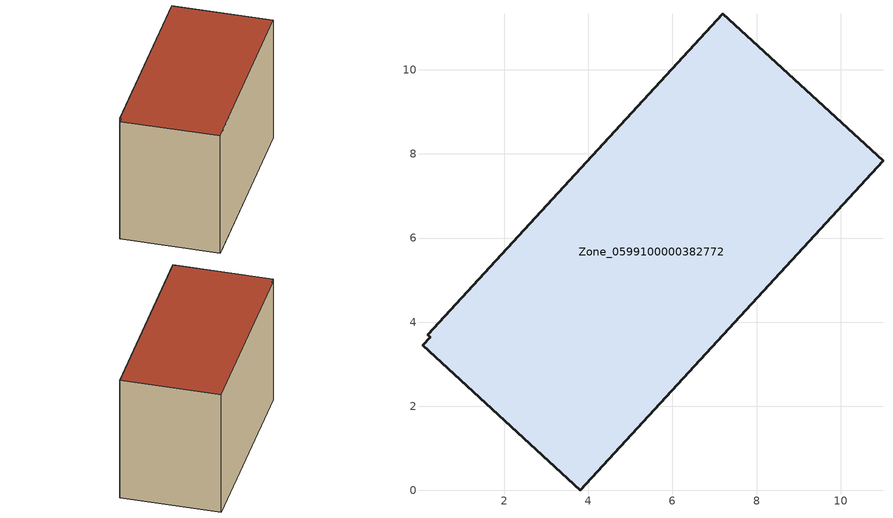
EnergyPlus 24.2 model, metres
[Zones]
Zone_0599100000382772
 floor ground (C_G): 11.01,7.84 3.81,0 0.06,3.45 0.25,3.65 0.19,3.71 7.19,11.34 z0
 wall outside (C_F): 11.01,7.84 7.19,11.34 0.19,3.71 0.25,3.65 0.06,3.45 3.81,0 11.01,7.84 z0:6.94
 roof outside (C_R): 3.81,0 11.01,7.84 7.19,11.34 0.19,3.71 0.25,3.65 0.06,3.45 z6.94
[BUILDING]
Pand.0599100000382772: North Axis=0; Terrain=City; Loads Convergence Tolerance Value=0.04; Temperature Convergence Tolerance Value=0.4; Solar Distribution=FullExterior; Maximum Number of Warmup Days=25; Minimum Number of Warmup Days=1
[Site:Location]
Rotterdam.The.Hague.AP_ZH_NLD Design_Conditions: Latitude=51.96; Longitude=4.45; Time Zone=1; Elevation=-4.5
[SITE:GROUNDTEMPERATURE:BUILDINGSURFACE]
18, 18, 18, 18, 18, 18, 18, 18, 18, 18, 18, 18
[MATERIAL] Thermal Absorptance=0.9; Solar Absorptance=0.7; Visible Absorptance=0.7
Name | Roughness | Thickness | Conductivity | Density | Specific Heat
G.TI.1992-2005 | MediumSmooth | 0.15 | 0.06 | 540 | 1210
F.TI.1992-2005 | Rough | 0.3 | 0.12 | 1920 | 840
R.TI.1992-2005 | MediumRough | 0.2 | 0.08 | 1500 | 1000
[CONSTRUCTION]
C_G: G.TI.1992-2005
C_F: F.TI.1992-2005
C_R: R.TI.1992-2005
[ZONE]
Zone_0599100000382772: Type=1; Multiplier=1; Ceiling Height=Autocalculate; Volume=Autocalculate; Floor Area=autocalculate; Part of Total Floor Area=Yes
[ZONEINFILTRATION:DESIGNFLOWRATE]
Infil_Zone_0599100000382772: Zone or ZoneList or Space or SpaceList=Zone_0599100000382772; Schedule=AlwaysOn; Design Flow Rate Calculation Method=Flow/Area; Flow Rate per Floor Area=0.0015; Constant Term Coefficient=1; Temperature Term Coefficient=0; Velocity Term Coefficient=0; Velocity Squared Term Coefficient=0
[HVACTEMPLATE:ZONE:IDEALLOADSAIRSYSTEM]
Zone_0599100000382772: Maximum Heating Supply Air Temperature=50; Minimum Cooling Supply Air Temperature=13; Maximum Heating Supply Air Humidity Ratio=0.0156; Minimum Cooling Supply Air Humidity Ratio=0.0077; Heating Limit=NoLimit; Cooling Limit=NoLimit; Dehumidification Control Type=ConstantSensibleHeatRatio; Cooling Sensible Heat Ratio=0.7; Dehumidification Setpoint=60; Humidification Control Type=None; Humidification Setpoint=30; Outdoor Air Method=None; Outdoor Air Flow Rate per Person=0.00944; Outdoor Air Flow Rate per Zone Floor Area=0; Outdoor Air Flow Rate per Zone=0; Demand Controlled Ventilation Type=None; Outdoor Air Economizer Type=NoEconomizer; Heat Recovery Type=None; Sensible Heat Recovery Effectiveness=0.7; Latent Heat Recovery Effectiveness=0.65
[ZONECONTROL:THERMOSTAT]
ThermostatControl_Zone_0599100000382772: Zone or ZoneList=Zone_0599100000382772; Control Type Schedule=DualSetpointControlType; Control 1=Thermostat_Zone_0599100000382772; Temperature Difference Between Cutout And Setpoint=0
[THERMOSTATSETPOINT:DUALSETPOINT]
Thermostat_Zone_0599100000382772: Heating Setpoint Temperature Schedule=HeatingSetpoint_Zone_0599100000382772; Cooling Setpoint Temperature Schedule=CoolingSetpoint_Zone_0599100000382772
[SCHEDULE:COMPACT]
HeatingSetpoint_Zone_0599100000382772: Through: 12/31, For: AllDays, Until: 24:00, 21
CoolingSetpoint_Zone_0599100000382772: Through: 12/31, For: AllDays, Until: 24:00, 24
DualSetpointControlType: Through: 12/31, For: AllDays, Until: 24:00, 4
AlwaysOn: Through: 12/31, For: AllDays, Until: 24:00, 1
